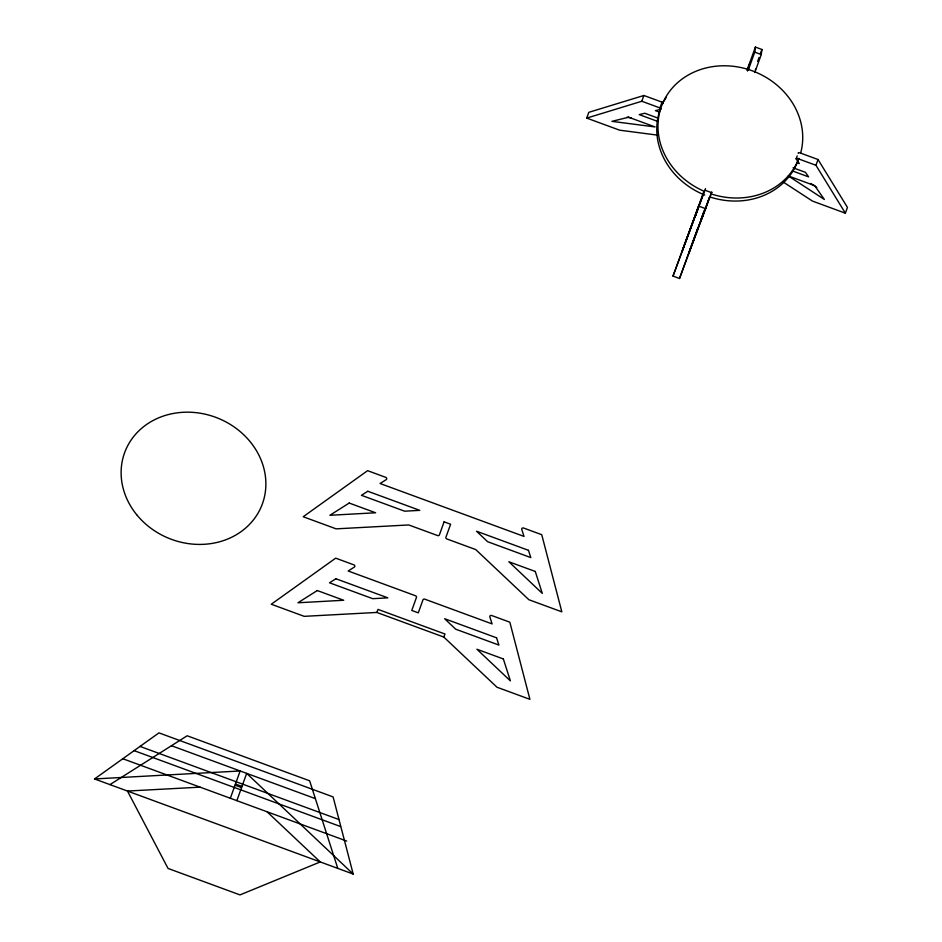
<?xml version="1.0" encoding="UTF-8"?>
<svg xmlns="http://www.w3.org/2000/svg" width="942" height="942" viewBox="0 0 942 942"><rect width="100%" height="100%" fill="white"/><g stroke="black" fill="none" stroke-linecap="round" stroke-linejoin="round"><path stroke-width="1.41" d="M748.254 70.144L754.754 52.14L755.402 47.1L761.913 49.49L761.266 54.542L754.778 72.51M748.219 70.203L748.419 69.355M748.831 67.636L749.055 66.741L747.571 70.838M755.354 70.026L755.566 69.143M747.241 70.568L750.115 62.325L747.477 70.532M230.343 798.239L240.151 770.968L94.541 778.952L158.963 732.876L333.103 796.908L353.191 874.046L94.541 778.952M236.866 800.629L246.674 773.37L353.191 874.046M657.575 135.13L619.671 130.196L586.736 118.091L588.809 112.322L643.869 95.483L662.038 102.16A1.448 0.683 19.8 0 1 663.097 102.949A1.448 0.683 19.8 0 1 662.756 103.561M586.736 118.091L641.796 101.253L643.869 95.483M659.506 112.145L655.397 110.638L660.683 109.331A1.448 0.683 19.8 0 0 661.025 108.719A1.448 0.683 19.8 0 0 659.953 107.93L662.038 102.16M709.102 199.162L711.811 191.98L679.523 278.491L673.012 276.1L703.627 192.121M747.289 69.637L755.402 47.1M703.945 192.109L695.102 216.684L697.669 209.854M705.511 188.635L673.012 276.1M679.523 278.491L689.544 250.654M757.627 61.43L759.052 57.45M760.488 53.47L761.913 49.49M709.479 197.231L701.613 219.086L709.538 197.373M796.155 158.774L797.203 155.889M818.021 159.516L847.459 207.417L845.374 213.186L815.949 165.286L818.021 159.516L799.852 152.84A1.448 0.683 19.8 0 0 798.522 152.734A1.448 0.683 19.8 0 0 798.345 153.416M690.015 249.336L698.069 227.411M701.083 219.18L703.603 212.327M376.835 612.441L378.036 609.403L445.001 634.025L443.8 637.063L496.976 687.224L529.91 699.329L509.834 622.191L491.665 615.515A1.448 1.272 21.6 0 0 489.864 616.986L492.101 623.91L424.748 599.159A1.448 1.272 21.6 0 0 422.958 599.854L418.295 612.842L411.772 610.451L416.446 597.463A1.448 1.272 21.6 0 0 415.516 595.756L348.175 570.993L354.286 567.131A1.448 1.272 21.6 0 0 353.839 564.835L335.682 558.159L271.272 604.234L304.207 616.339L376.835 612.441L443.8 637.063M109.967 784.615L187.175 735.773L309.647 780.8L337.778 868.383M200.104 787.159L127.476 791.056L168.041 868.442L239.998 894.9L320.256 861.942L267.081 811.78M626.936 117.255L631.258 117.821M754.754 52.14L761.266 54.542M641.796 101.253L659.953 107.93M815.949 165.286L797.78 158.609A1.448 0.683 19.8 0 0 796.449 158.503A1.448 0.683 19.8 0 0 796.273 159.186L799.311 163.555L796.567 162.542M658.446 118.28L644.787 113.252L639.241 114.618L658.14 121.565M793.117 167.794L805.422 172.315L808.613 176.884L792.41 170.926M788.277 175.918L814.712 185.645L824.344 199.457L789.478 176.707M845.374 213.186L812.44 201.07L783.191 182.018M705.063 190.249L711.587 192.639M699.282 206.333L705.793 208.724M171.456 745.711L315.37 798.628M140.028 746.417L338.885 819.528M235.453 784.05L241.964 786.44M235.053 785.169L241.564 787.559M134.117 750.644L340.533 826.534M122.813 758.734L346.656 841.041M810.791 183.49L816.796 187.411M798.922 158.338A73.488 64.892 21.6 0 1 710.857 193.828M703.521 191.002A73.488 64.892 21.6 0 1 661.92 105.092A73.488 64.892 21.6 0 1 750.68 70.25A73.488 64.892 21.6 0 1 800.712 152.84M797.721 161.376A73.488 64.892 21.6 0 1 709.656 196.866M704.734 195.053A73.488 64.892 21.6 0 1 660.177 109.566M664.004 101.135A73.488 64.892 21.6 0 1 666.43 97.167M444.094 521.844L439.408 534.868A1.448 1.272 21.6 0 1 437.618 535.562L408.746 524.953L336.117 528.851L303.183 516.746L367.592 470.67L385.761 477.358A1.448 1.272 21.6 0 1 386.208 479.643L380.097 483.517L524.011 536.422L521.786 529.498A1.448 1.272 21.6 0 1 523.587 528.026L541.744 534.703L561.832 611.841L528.898 599.736L475.722 549.575L446.849 538.954A1.448 1.272 21.6 0 1 445.919 537.258L450.606 524.235L444.094 521.844M698.611 206.357L682.444 250.407L698.611 206.357M704.64 210.137L688.955 252.809L704.628 210.125M349.199 503.052L329.877 515.286L375.634 512.778L349.199 503.052M367.839 491.265L361.445 495.304L404.636 511.188L419.779 510.364L367.839 491.265M317.277 590.54L297.955 602.774L343.724 600.266L317.277 590.54M335.917 578.753L329.523 582.792L372.714 598.676L387.857 597.852L335.917 578.753M628.644 117.232L611.911 121.353L655.079 126.946L628.644 117.232M528.474 550.328L476.534 531.229L487.615 541.697L530.805 557.582L528.474 550.328M535.268 571.464L508.833 561.75L542.309 593.389L535.268 571.464M496.564 637.816L444.624 618.717L455.692 629.185L498.895 645.07L496.564 637.816M503.346 658.953L476.911 649.238L510.387 680.878L503.346 658.953M136.637 514.65A73.488 64.892 21.6 0 0 260.722 507.95A73.488 64.892 21.6 0 0 183.125 412.29A73.488 64.892 21.6 0 0 136.637 514.65"/></g></svg>
